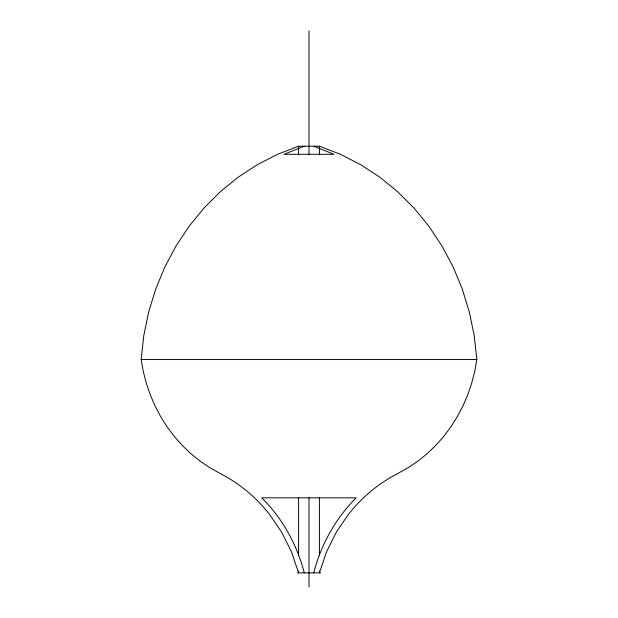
<?xml version="1.0" encoding="UTF-8"?>
<svg xmlns="http://www.w3.org/2000/svg" width="618" height="618" viewBox="0 0 618 618"><rect width="100%" height="100%" fill="white"/><g stroke="black" fill="none" stroke-linecap="round" stroke-linejoin="round"><path stroke-width="0.93" d="M298.587 570.947L298.587 572.878L291.418 551.75L281.545 531.936L269.185 513.844L262.148 505.555L254.585 497.838L246.528 490.715L238.03 484.234L229.131 478.432L209.749 467.664L200.093 461.136L190.954 453.759L182.418 445.601L174.515 436.717L167.316 427.154L160.865 416.988L155.203 406.281L150.375 395.103L146.404 383.539L143.322 371.657L141.143 359.545L143.816 335.504L148.699 311.889L155.759 288.915L164.913 266.837L176.076 245.864L189.131 226.227L203.948 208.104L220.363 191.696L238.231 177.165L257.351 164.658L277.536 154.307L298.587 146.211L319.413 146.211L340.464 154.307L360.649 164.658L379.769 177.165L397.637 191.696L414.052 208.104L428.869 226.227L441.924 245.864L453.087 266.837L462.241 288.915L469.301 311.889L474.184 335.504L476.857 359.545L474.678 371.657L471.596 383.539L467.625 395.103L462.797 406.281L457.135 416.988L450.684 427.154L443.485 436.717L435.582 445.601L427.046 453.759L417.907 461.136L408.251 467.664L388.869 478.432L379.97 484.234L371.472 490.715L363.415 497.838L355.852 505.555L348.815 513.844L336.455 531.936L326.582 551.75L319.413 572.878L319.413 570.947M313.712 572.878C321.012 544.728 335.481 518.332 356.215 497.838L261.785 497.838C282.519 518.332 296.988 544.728 304.288 572.878M304.288 146.211L283.963 154.307L334.037 154.307L313.712 146.211M141.143 359.545L476.857 359.545M297.366 572.878L320.634 572.878M319.413 146.211L319.413 154.902M319.413 497.583L319.413 555.505M309 30.9L309 154.338M309 497.66L309 587.1M298.587 146.211L298.587 154.902M298.587 497.583L298.587 555.505"/></g></svg>
